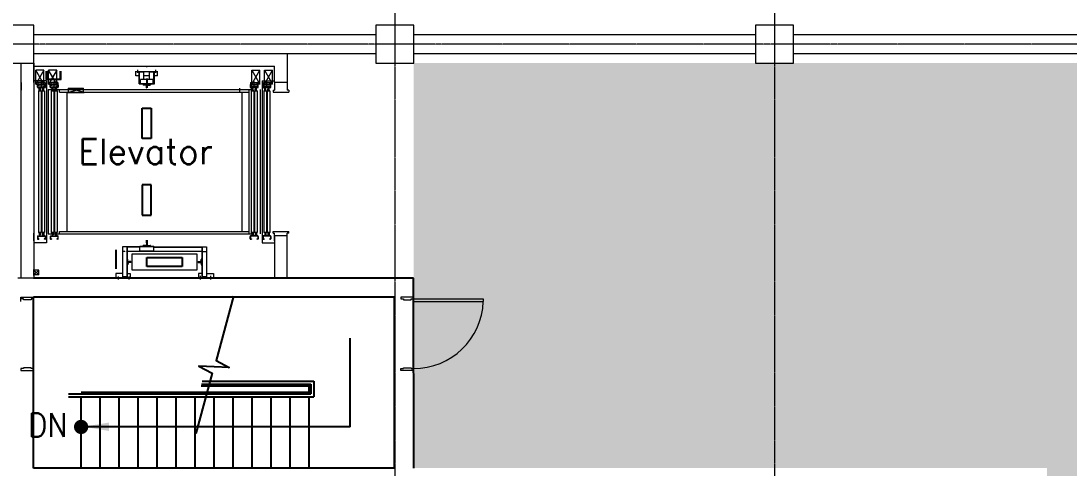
# Model space of a CAD drawing. Extents: x -59767 to 1106559, y -1290 to 1129522.
# Drawn here: x 92307 to 108857, y 610979 to 618044 of the extents above; entities that cross this region are included whole.
import ezdxf

# ---------------------------------------------------------------- set-up
doc = ezdxf.new("R2010")
doc.units = 0
doc.linetypes.add('CENTER', pattern=[2, 1.25, -0.25, 0.25, -0.25])
doc.linetypes.add('HIDDEN', pattern=[0.375, 0.25, -0.125])
doc.layers.get('0').update_dxf_attribs({"linetype": 'CONTINUOUS', "lineweight": 9})
for name, color, linetype, lineweight in [('COLUMN', 2, 'CONTINUOUS', 9), ('ELEV', 6, 'CONTINUOUS', 9), ('TEXT', 3, 'CONTINUOUS', 9), ('WALL', 7, 'CONTINUOUS', 9), ('WALL_200', 3, 'CONTINUOUS', 9), ('WALL_300', 7, 'CONTINUOUS', 9), ('중간선', 5, 'CONTINUOUS', 9), ('중심선', 1, 'CENTER', 9)]:
    doc.layers.add(name, color=color, linetype=linetype, lineweight=lineweight)
doc.layers.add('HATCH', color=6, linetype='CONTINUOUS')
doc.styles.add('ROMANS', font='romans.shx', dxfattribs={"bigfont": 'whgtxt.shx'})
doc.styles.get("Standard").update_dxf_attribs({"font": 'romans.shx', "bigfont": 'whtgtxt.shx'})

# ---------------------------------------------------------------- blocks, each defined once
blk = doc.blocks.new('column600')
at = {"layer": 'COLUMN', "linetype": 'Continuous'}
blk.add_lwpolyline([(-300, -300), (300, -300), (300, 300), (-300, 300)], close=True, dxfattribs=at)
blk = doc.blocks.new('ARR')
blk.add_solid([(3, -0.5), (3, 0.5), (0, 0)])

msp = doc.modelspace()

# ---------------------------------------------------------------- hatches: boundary and pattern name
at = {"layer": '중간선', "transparency": 33554585}
h = msp.add_hatch(dxfattribs=at)
h.set_pattern_fill('DOTS', color=6, scale=100)
h.set_pattern_definition([(0, (62009.63, 0), (79.375, 158.75), [0, -158.75])])
h.paths.add_polyline_path([(98508.2, 610979.1), (98508.2, 617379.1), (110308.2, 617379.1), (110308.2, 581979.1), (92508.2, 581979.1), (92508.2, 583577.7), (108508.2, 583577.7), (108508.2, 610979.1)])

# ---------------------------------------------------------------- linework, layer by layer
at = {"layer": 'ELEV', "color": 6}
for p, q in [((92670.1, 617265.9), (92540.1, 617045.9)), ((92670.1, 617045.9), (92540.1, 617265.9)), ((92540.1, 617045.9), (92540.1, 617265.9)), ((92670.1, 617265.9), (92540.1, 617265.9)), ((92670.1, 617045.9), (92670.1, 617265.9)), ((92698.7, 617250.8), (92698.7, 617117.3)), ((92713.7, 617250.8), (92713.7, 617132.1)), ((92871.1, 617265.9), (92741.1, 617265.9)), ((92871.1, 617265.9), (92741.1, 617045.9)), ((92871.1, 617045.9), (92741.1, 617265.9)), ((92741.1, 617045.9), (92741.1, 617265.9)), ((92871.1, 617045.9), (92871.1, 617265.9)), ((92927.8, 617132.1), (92927.8, 617250.8)), ((92942.8, 617117.3), (92942.8, 617250.8)), ((94123.2, 617175.8), (94123.2, 617250.8)), ((94463.2, 617241.8), (94123.2, 617241.8)), ((94173.2, 617175.8), (94123.2, 617175.8)), ((94150.9, 617225.1), (94150.9, 617273.9)), ((94248.2, 617233.4), (94173.2, 617233.4)), ((94173.2, 617052.8), (94173.2, 617233.4)), ((94179.2, 617052.8), (94179.2, 617233.4)), ((94248.2, 617117.8), (94248.2, 617233.4)), ((94338.2, 617175.8), (94248.2, 617175.8)), ((94286.2, 617319.7), (94285.2, 617320.7)), ((94300.2, 617319.7), (94286.2, 617319.7)), ((94300.2, 617319.7), (94301.2, 617320.7)), ((94413.2, 617233.4), (94338.2, 617233.4)), ((94338.2, 617117.8), (94338.2, 617233.4)), ((94407.2, 617052.8), (94407.2, 617233.4)), ((94413.2, 617052.8), (94413.2, 617233.4)), ((94463.2, 617175.8), (94413.2, 617175.8)), ((94435.4, 617225.1), (94435.4, 617273.9)), ((94463.2, 617175.8), (94463.2, 617250.8)), ((95950.3, 617265.9), (96080.3, 617265.9)), ((95950.3, 617265.9), (96080.3, 617045.9)), ((95950.3, 617045.9), (96080.3, 617265.9)), ((95950.3, 617045.9), (95950.3, 617265.9)), ((96080.3, 617045.9), (96080.3, 617265.9)), ((96151.3, 617045.9), (96151.3, 617265.9)), ((96151.3, 617265.9), (96281.3, 617045.9)), ((96151.3, 617045.9), (96281.3, 617265.9)), ((96151.3, 617265.9), (96281.3, 617265.9)), ((96281.3, 617045.9), (96281.3, 617265.9)), ((92308.2, 617069.7), (92308.2, 616949.7)), ((92508.2, 617069.7), (92508.2, 616949.7)), ((92708.2, 617100), (92513.2, 617100)), ((92540.1, 617045.9), (92567.1, 617045.9)), ((92670.1, 617045.9), (92567.1, 617045.9)), ((92568.6, 616997.1), (92568.6, 617034.7)), ((92571.8, 616997.1), (92571.8, 617034.7)), ((92572.1, 616999.1), (92577.1, 616994.1)), ((92574.8, 617040.9), (92588.6, 617040.9)), ((92574.8, 617037.7), (92588.6, 617037.7)), ((92574.8, 616994.1), (92687.4, 616994.1)), ((92686.6, 617069.8), (92575.6, 617069.8)), ((92575.6, 617069.8), (92575.6, 617042.8)), ((92575.6, 617042.8), (92593.6, 617042.8)), ((92575.6, 617035.8), (92593.6, 617035.8)), ((92575.6, 617035.8), (92575.6, 617015.8)), ((92686.6, 617015.8), (92575.6, 617015.8)), ((92682.6, 617039.3), (92581, 617039.3)), ((92588.6, 617037.7), (92588.6, 617040.9)), ((92593.6, 617035.8), (92593.6, 617042.8)), ((92606.1, 616952.5), (92606.1, 616997.9)), ((92631.1, 616993.3), (92631.1, 617088.4)), ((92656.1, 616952.5), (92656.1, 616997.9)), ((92668.6, 617035.8), (92668.6, 617042.8)), ((92686.6, 617042.8), (92668.6, 617042.8)), ((92686.6, 617035.8), (92668.6, 617035.8)), ((92687.4, 617040.9), (92673.6, 617040.9)), ((92673.6, 617037.7), (92673.6, 617040.9)), ((92687.4, 617037.7), (92673.6, 617037.7)), ((92685.1, 616994.1), (92690.1, 616999.1)), ((92686.6, 617069.8), (92686.6, 617042.8)), ((92686.6, 617035.8), (92686.6, 617015.8)), ((92690.4, 616997.1), (92690.4, 617034.7)), ((92693.6, 617034.7), (92693.6, 616997.1)), ((92698.7, 617117.3), (92942.8, 617117.3)), ((92708.2, 617100), (92708.2, 614539.4)), ((92713.7, 617132.1), (92927.8, 617132.1)), ((92741.1, 617045.9), (92768.1, 617045.9)), ((92871.1, 617045.9), (92768.1, 617045.9)), ((92769.6, 616997.1), (92769.6, 617034.7)), ((92772.8, 616997.1), (92772.8, 617034.7)), ((92773.1, 616999.1), (92778.1, 616994.1)), ((92775.8, 617040.9), (92789.6, 617040.9)), ((92775.8, 617037.7), (92789.6, 617037.7)), ((92775.8, 616994.1), (92888.4, 616994.1)), ((92776.6, 617069.8), (92776.6, 617042.8)), ((92887.6, 617069.8), (92776.6, 617069.8)), ((92776.6, 617042.8), (92794.6, 617042.8)), ((92776.6, 617035.8), (92776.6, 617015.8)), ((92776.6, 617035.8), (92794.6, 617035.8)), ((92887.6, 617015.8), (92776.6, 617015.8)), ((92883.6, 617039.3), (92782, 617039.3)), ((92789.6, 617037.7), (92789.6, 617040.9)), ((92794.6, 617035.8), (92794.6, 617042.8)), ((92807.1, 616952.5), (92807.1, 616997.9)), ((92832.1, 616993.3), (92832.1, 617088.4)), ((92857.1, 616952.5), (92857.1, 616997.9)), ((92887.6, 617042.8), (92869.6, 617042.8)), ((92869.6, 617035.8), (92869.6, 617042.8)), ((92887.6, 617035.8), (92869.6, 617035.8)), ((92874.6, 617037.7), (92874.6, 617040.9)), ((92888.4, 617040.9), (92874.6, 617040.9)), ((92888.4, 617037.7), (92874.6, 617037.7)), ((92886.1, 616994.1), (92891.1, 616999.1)), ((92887.6, 617069.8), (92887.6, 617042.8)), ((92887.6, 617035.8), (92887.6, 617015.8)), ((92891.4, 616997.1), (92891.4, 617034.7)), ((92894.6, 617034.7), (92894.6, 616997.1)), ((94173.2, 617052.8), (94193.2, 617052.8)), ((94393.2, 617117.8), (94193.2, 617117.8)), ((94193.2, 617042.8), (94193.2, 617117.8)), ((94393.2, 617048.8), (94193.2, 617048.8)), ((94393.2, 617042.8), (94193.2, 617042.8)), ((94350.2, 617039.8), (94236.2, 617039.8)), ((94236.2, 617039.8), (94236.2, 617036.5)), ((94283.7, 617029.1), (94240.9, 617031.5)), ((94288.4, 616991.3), (94288.4, 617024.1)), ((94297.9, 616991.3), (94297.9, 617024.1)), ((94302.7, 617029.1), (94345.5, 617031.5)), ((94350.2, 617039.8), (94350.2, 617036.5)), ((94393.2, 617042.8), (94393.2, 617117.8)), ((94393.2, 617052.8), (94413.2, 617052.8)), ((95926.8, 617034.7), (95926.8, 616997.1)), ((95930, 616997.1), (95930, 617034.7)), ((95935.3, 616994.1), (95930.3, 616999.1)), ((95933, 617040.9), (95946.8, 617040.9)), ((95933, 617037.7), (95946.8, 617037.7)), ((96045.6, 616994.1), (95933, 616994.1)), ((95933.8, 617069.8), (95933.8, 617042.8)), ((95933.8, 617069.8), (96044.8, 617069.8)), ((95933.8, 617042.8), (95951.8, 617042.8)), ((95933.8, 617035.8), (95933.8, 617015.8)), ((95933.8, 617035.8), (95951.8, 617035.8)), ((95933.8, 617015.8), (96044.8, 617015.8)), ((95937.8, 617039.3), (96039.4, 617039.3)), ((95946.8, 617037.7), (95946.8, 617040.9)), ((95950.3, 617045.9), (96053.3, 617045.9)), ((95951.8, 617035.8), (95951.8, 617042.8)), ((95964.3, 616952.5), (95964.3, 616997.9)), ((95989.3, 616993.3), (95989.3, 617088.4)), ((96014.3, 616952.5), (96014.3, 616997.9)), ((96044.8, 617042.8), (96026.8, 617042.8)), ((96026.8, 617035.8), (96026.8, 617042.8)), ((96044.8, 617035.8), (96026.8, 617035.8)), ((96031.8, 617037.7), (96031.8, 617040.9)), ((96045.6, 617040.9), (96031.8, 617040.9)), ((96045.6, 617037.7), (96031.8, 617037.7)), ((96048.3, 616999.1), (96043.3, 616994.1)), ((96044.8, 617069.8), (96044.8, 617042.8)), ((96044.8, 617035.8), (96044.8, 617015.8)), ((96048.6, 616997.1), (96048.6, 617034.7)), ((96051.8, 616997.1), (96051.8, 617034.7)), ((96080.3, 617045.9), (96053.3, 617045.9)), ((96113.2, 617100), (96113.2, 614539.4)), ((96113.2, 617100), (96308.2, 617100)), ((96127.8, 617034.7), (96127.8, 616997.1)), ((96131, 616997.1), (96131, 617034.7)), ((96136.3, 616994.1), (96131.3, 616999.1)), ((96134, 617040.9), (96147.8, 617040.9)), ((96134, 617037.7), (96147.8, 617037.7)), ((96246.6, 616994.1), (96134, 616994.1)), ((96134.8, 617069.8), (96245.8, 617069.8)), ((96134.8, 617069.8), (96134.8, 617042.8)), ((96134.8, 617042.8), (96152.8, 617042.8)), ((96134.8, 617035.8), (96152.8, 617035.8)), ((96134.8, 617035.8), (96134.8, 617015.8)), ((96134.8, 617015.8), (96245.8, 617015.8)), ((96138.8, 617039.3), (96240.4, 617039.3)), ((96147.8, 617037.7), (96147.8, 617040.9)), ((96151.3, 617045.9), (96254.3, 617045.9)), ((96152.8, 617035.8), (96152.8, 617042.8)), ((96165.3, 616952.5), (96165.3, 616997.9)), ((96190.3, 616993.3), (96190.3, 617088.4)), ((96215.3, 616952.5), (96215.3, 616997.9)), ((96245.8, 617042.8), (96227.8, 617042.8)), ((96227.8, 617035.8), (96227.8, 617042.8)), ((96245.8, 617035.8), (96227.8, 617035.8)), ((96246.6, 617040.9), (96232.8, 617040.9)), ((96232.8, 617037.7), (96232.8, 617040.9)), ((96246.6, 617037.7), (96232.8, 617037.7)), ((96249.3, 616999.1), (96244.3, 616994.1)), ((96245.8, 617069.8), (96245.8, 617042.8)), ((96245.8, 617035.8), (96245.8, 617015.8)), ((96249.6, 616997.1), (96249.6, 617034.7)), ((96252.8, 616997.1), (96252.8, 617034.7)), ((96281.3, 617045.9), (96254.3, 617045.9)), ((96308.2, 617069.7), (96308.2, 616949.7)), ((96508.2, 617069.7), (96508.2, 616949.7)), ((92574.8, 616990.9), (92687.4, 616990.9)), ((92577.6, 616990.9), (92607.6, 616990.9)), ((92577.6, 616990.9), (92577.6, 616989.9)), ((92579.6, 616987.9), (92600.6, 616987.9)), ((92585.1, 616939.9), (92585.1, 614699.6)), ((92585.1, 616939.6), (92627.1, 616939.6)), ((92592.1, 616939.9), (92592.1, 616943.1)), ((92592.1, 616943.1), (92620.1, 616943.1)), ((92620.1, 616939.9), (92592.1, 616939.9)), ((92596.1, 616943.1), (92596.1, 616976.9)), ((92596.1, 616976.9), (92599.3, 616976.9)), ((92599.3, 616943.1), (92599.3, 616976.9)), ((92599.3, 616974.9), (92604.3, 616974.9)), ((92604.3, 616958.9), (92604.3, 616974.9)), ((92607.8, 616958.9), (92604.3, 616958.9)), ((92604.6, 616983.9), (92604.6, 616962.9)), ((92606.6, 616960.9), (92607.6, 616960.9)), ((92607.6, 616990.9), (92607.6, 616960.9)), ((92607.8, 616958.9), (92607.8, 616974.9)), ((92612.9, 616974.9), (92607.8, 616974.9)), ((92612.9, 616943.1), (92612.9, 616976.9)), ((92616.1, 616976.9), (92612.9, 616976.9)), ((92616.1, 616943.1), (92616.1, 616976.9)), ((92620.1, 616943.1), (92620.1, 616939.9)), ((92627.1, 616939.9), (92627.1, 614699.6)), ((92635.1, 616939.9), (92635.1, 614699.6)), ((92635.1, 616939.6), (92677.1, 616939.6)), ((92642.1, 616939.9), (92642.1, 616943.1)), ((92642.1, 616943.1), (92670.1, 616943.1)), ((92670.1, 616939.9), (92642.1, 616939.9)), ((92646.1, 616943.1), (92646.1, 616976.9)), ((92646.1, 616976.9), (92649.3, 616976.9)), ((92649.3, 616943.1), (92649.3, 616976.9)), ((92649.3, 616974.9), (92654.3, 616974.9)), ((92654.3, 616958.9), (92654.3, 616974.9)), ((92657.8, 616958.9), (92654.3, 616958.9)), ((92654.6, 616990.9), (92654.6, 616960.9)), ((92684.6, 616990.9), (92654.6, 616990.9)), ((92655.6, 616960.9), (92654.6, 616960.9)), ((92657.6, 616983.9), (92657.6, 616962.9)), ((92657.8, 616958.9), (92657.8, 616974.9)), ((92662.9, 616974.9), (92657.8, 616974.9)), ((92682.6, 616987.9), (92661.6, 616987.9)), ((92662.9, 616943.1), (92662.9, 616976.9)), ((92666.1, 616976.9), (92662.9, 616976.9)), ((92666.1, 616943.1), (92666.1, 616976.9)), ((92670.1, 616943.1), (92670.1, 616939.9)), ((92677.1, 616939.9), (92677.1, 614699.6)), ((92684.6, 616990.9), (92684.6, 616989.9)), ((92738.2, 616959.7), (92738.2, 614679.7)), ((92738.2, 616959.7), (95948.2, 616959.7)), ((92775.8, 616990.9), (92888.4, 616990.9)), ((92778.6, 616990.9), (92778.6, 616989.9)), ((92778.6, 616990.9), (92808.6, 616990.9)), ((92780.6, 616987.9), (92801.6, 616987.9)), ((92786.1, 616939.9), (92786.1, 614699.6)), ((92786.1, 616939.6), (92828.1, 616939.6)), ((92793.1, 616943.1), (92821.1, 616943.1)), ((92793.1, 616939.9), (92793.1, 616943.1)), ((92821.1, 616939.9), (92793.1, 616939.9)), ((92797.1, 616943.1), (92797.1, 616976.9)), ((92797.1, 616976.9), (92800.3, 616976.9)), ((92800.3, 616943.1), (92800.3, 616976.9)), ((92800.3, 616974.9), (92805.3, 616974.9)), ((92805.3, 616958.9), (92805.3, 616974.9)), ((92808.8, 616958.9), (92805.3, 616958.9)), ((92805.6, 616983.9), (92805.6, 616962.9)), ((92807.6, 616960.9), (92808.6, 616960.9)), ((92808.6, 616990.9), (92808.6, 616960.9)), ((92808.8, 616958.9), (92808.8, 616974.9)), ((92813.9, 616974.9), (92808.8, 616974.9)), ((92813.9, 616943.1), (92813.9, 616976.9)), ((92817.1, 616976.9), (92813.9, 616976.9)), ((92817.1, 616943.1), (92817.1, 616976.9)), ((92821.1, 616943.1), (92821.1, 616939.9)), ((92824.9, 616959.7), (93164.9, 616959.7)), ((92828.1, 616939.9), (92828.1, 614699.6)), ((92836.1, 616939.9), (92836.1, 614699.6)), ((92836.1, 616939.6), (92878.1, 616939.6)), ((92843.1, 616943.1), (92871.1, 616943.1)), ((92843.1, 616939.9), (92843.1, 616943.1)), ((92871.1, 616939.9), (92843.1, 616939.9)), ((92847.1, 616943.1), (92847.1, 616976.9)), ((92847.1, 616976.9), (92850.3, 616976.9)), ((92850.3, 616943.1), (92850.3, 616976.9)), ((92850.3, 616974.9), (92855.3, 616974.9)), ((92855.3, 616958.9), (92855.3, 616974.9)), ((92858.8, 616958.9), (92855.3, 616958.9)), ((92855.6, 616990.9), (92855.6, 616960.9)), ((92885.6, 616990.9), (92855.6, 616990.9)), ((92856.6, 616960.9), (92855.6, 616960.9)), ((92858.6, 616983.9), (92858.6, 616962.9)), ((92858.8, 616958.9), (92858.8, 616974.9)), ((92863.9, 616974.9), (92858.8, 616974.9)), ((92883.6, 616987.9), (92862.6, 616987.9)), ((92863.9, 616943.1), (92863.9, 616976.9)), ((92867.1, 616976.9), (92863.9, 616976.9)), ((92867.1, 616943.1), (92867.1, 616976.9)), ((92871.1, 616943.1), (92871.1, 616939.9)), ((92878.1, 616939.9), (92878.1, 614699.6)), ((92885.6, 616990.9), (92885.6, 616989.9)), ((92913.2, 616919.7), (92913.2, 616959.7)), ((92913.2, 616919.7), (95908.2, 616919.7)), ((93029, 616919.7), (93029, 614719.7)), ((93045.4, 616913.7), (93045.4, 616919.7)), ((93045.4, 616919.7), (93304, 616919.7)), ((93045.4, 616913.7), (93304, 616913.7)), ((93057.4, 616984.3), (93292, 616984.3)), ((93292, 616919.7), (93057.4, 616984.3)), ((93057.4, 616919.7), (93292, 616984.3)), ((93057.4, 616919.7), (93057.4, 616984.3)), ((93292, 616919.7), (93292, 616984.3)), ((93304, 616913.7), (93304, 616919.7)), ((94285.9, 616988.8), (94285.2, 616988.8)), ((94301.2, 616988.8), (94300.4, 616988.8)), ((95764, 616919.7), (95764, 616984.3)), ((95776, 616913.7), (95776, 616919.7)), ((95792.3, 616919.7), (95792.3, 614719.7)), ((95908.2, 614679.7), (95908.2, 616959.7)), ((95908.2, 616919.7), (95908.2, 616959.7)), ((96045.6, 616990.9), (95933, 616990.9)), ((95935.8, 616990.9), (95965.8, 616990.9)), ((95935.8, 616990.9), (95935.8, 616989.9)), ((95937.8, 616987.9), (95958.8, 616987.9)), ((95943.3, 616939.9), (95943.3, 614699.6)), ((95985.3, 616939.6), (95943.3, 616939.6)), ((95948.2, 614679.7), (95948.2, 616959.7)), ((95978.3, 616943.1), (95950.3, 616943.1)), ((95950.3, 616943.1), (95950.3, 616939.9)), ((95950.3, 616939.9), (95978.3, 616939.9)), ((95954.3, 616943.1), (95954.3, 616976.9)), ((95954.3, 616976.9), (95957.5, 616976.9)), ((95957.5, 616943.1), (95957.5, 616976.9)), ((95957.5, 616974.9), (95962.6, 616974.9)), ((95962.6, 616958.9), (95962.6, 616974.9)), ((95962.6, 616958.9), (95966.1, 616958.9)), ((95962.8, 616983.9), (95962.8, 616962.9)), ((95964.8, 616960.9), (95965.8, 616960.9)), ((95965.8, 616990.9), (95965.8, 616960.9)), ((95966.1, 616958.9), (95966.1, 616974.9)), ((95971.1, 616974.9), (95966.1, 616974.9)), ((95971.1, 616943.1), (95971.1, 616976.9)), ((95974.3, 616976.9), (95971.1, 616976.9)), ((95974.3, 616943.1), (95974.3, 616976.9)), ((95978.3, 616939.9), (95978.3, 616943.1)), ((95985.3, 616939.9), (95985.3, 614699.6)), ((95993.3, 616939.9), (95993.3, 614699.6)), ((96035.3, 616939.6), (95993.3, 616939.6)), ((96028.3, 616943.1), (96000.3, 616943.1)), ((96000.3, 616943.1), (96000.3, 616939.9)), ((96000.3, 616939.9), (96028.3, 616939.9)), ((96004.3, 616943.1), (96004.3, 616976.9)), ((96004.3, 616976.9), (96007.5, 616976.9)), ((96007.5, 616943.1), (96007.5, 616976.9)), ((96007.5, 616974.9), (96012.6, 616974.9)), ((96012.6, 616958.9), (96012.6, 616974.9)), ((96012.6, 616958.9), (96016.1, 616958.9)), ((96012.8, 616990.9), (96012.8, 616960.9)), ((96042.8, 616990.9), (96012.8, 616990.9)), ((96013.8, 616960.9), (96012.8, 616960.9)), ((96015.8, 616983.9), (96015.8, 616962.9)), ((96016.1, 616958.9), (96016.1, 616974.9)), ((96021.1, 616974.9), (96016.1, 616974.9)), ((96040.8, 616987.9), (96019.8, 616987.9)), ((96021.1, 616943.1), (96021.1, 616976.9)), ((96024.3, 616976.9), (96021.1, 616976.9)), ((96024.3, 616943.1), (96024.3, 616976.9)), ((96028.3, 616939.9), (96028.3, 616943.1)), ((96035.3, 616939.9), (96035.3, 614699.6)), ((96042.8, 616990.9), (96042.8, 616989.9)), ((96083.2, 616959.7), (96083.2, 614679.7)), ((96246.6, 616990.9), (96134, 616990.9)), ((96136.8, 616990.9), (96136.8, 616989.9)), ((96136.8, 616990.9), (96166.8, 616990.9)), ((96138.8, 616987.9), (96159.8, 616987.9)), ((96144.3, 616939.9), (96144.3, 614699.6)), ((96186.3, 616939.6), (96144.3, 616939.6)), ((96151.3, 616943.1), (96151.3, 616939.9)), ((96179.3, 616943.1), (96151.3, 616943.1)), ((96151.3, 616939.9), (96179.3, 616939.9)), ((96155.3, 616943.1), (96155.3, 616976.9)), ((96155.3, 616976.9), (96158.5, 616976.9)), ((96158.5, 616943.1), (96158.5, 616976.9)), ((96158.5, 616974.9), (96163.5, 616974.9)), ((96163.5, 616958.9), (96163.5, 616974.9)), ((96163.5, 616958.9), (96167, 616958.9)), ((96163.8, 616983.9), (96163.8, 616962.9)), ((96165.8, 616960.9), (96166.8, 616960.9)), ((96166.8, 616990.9), (96166.8, 616960.9)), ((96167, 616958.9), (96167, 616974.9)), ((96172.1, 616974.9), (96167, 616974.9)), ((96172.1, 616943.1), (96172.1, 616976.9)), ((96175.3, 616976.9), (96172.1, 616976.9)), ((96175.3, 616943.1), (96175.3, 616976.9)), ((96179.3, 616939.9), (96179.3, 616943.1)), ((96186.3, 616939.9), (96186.3, 614699.6)), ((96194.3, 616939.9), (96194.3, 614699.6)), ((96236.3, 616939.6), (96194.3, 616939.6)), ((96201.3, 616943.1), (96201.3, 616939.9)), ((96229.3, 616943.1), (96201.3, 616943.1)), ((96201.3, 616939.9), (96229.3, 616939.9)), ((96205.3, 616943.1), (96205.3, 616976.9)), ((96205.3, 616976.9), (96208.5, 616976.9)), ((96208.5, 616943.1), (96208.5, 616976.9)), ((96208.5, 616974.9), (96213.5, 616974.9)), ((96213.5, 616958.9), (96213.5, 616974.9)), ((96213.5, 616958.9), (96217, 616958.9)), ((96213.8, 616990.9), (96213.8, 616960.9)), ((96243.8, 616990.9), (96213.8, 616990.9)), ((96214.8, 616960.9), (96213.8, 616960.9)), ((96216.8, 616983.9), (96216.8, 616962.9)), ((96217, 616958.9), (96217, 616974.9)), ((96222.1, 616974.9), (96217, 616974.9)), ((96241.8, 616987.9), (96220.8, 616987.9)), ((96222.1, 616943.1), (96222.1, 616976.9)), ((96225.3, 616976.9), (96222.1, 616976.9)), ((96225.3, 616943.1), (96225.3, 616976.9)), ((96229.3, 616939.9), (96229.3, 616943.1)), ((96236.3, 616939.9), (96236.3, 614699.6)), ((96243.8, 616990.9), (96243.8, 616989.9)), ((96289.2, 616949.7), (96289.2, 616919.7)), ((96289.2, 616949.7), (96308.2, 616949.7)), ((96289.2, 616919.7), (96536.6, 616919.7)), ((96536.6, 616949.7), (96508.2, 616949.7)), ((96536.6, 616949.7), (96536.6, 616919.7)), ((92308.2, 614569.7), (92308.2, 614689.7)), ((92508.2, 614569.7), (92508.2, 614689.7)), ((92585.1, 614699.6), (92627.1, 614699.6)), ((92620.1, 614699.6), (92592.1, 614699.6)), ((92592.1, 614699.6), (92592.1, 614696.4)), ((92592.1, 614696.4), (92620.1, 614696.4)), ((92596.1, 614696.4), (92596.1, 614662.6)), ((92599.3, 614696.4), (92599.3, 614662.6)), ((92607.8, 614680.6), (92604.3, 614680.6)), ((92604.3, 614680.6), (92604.3, 614664.6)), ((92606.1, 614711.5), (92606.1, 614659.6)), ((92606.6, 614676.6), (92607.6, 614676.6)), ((92607.6, 614646.6), (92607.6, 614676.6)), ((92607.8, 614680.6), (92607.8, 614664.6)), ((92612.9, 614696.4), (92612.9, 614662.6)), ((92616.1, 614696.4), (92616.1, 614662.6)), ((92620.1, 614696.4), (92620.1, 614699.6)), ((92635.1, 614699.6), (92677.1, 614699.6)), ((92670.1, 614699.6), (92642.1, 614699.6)), ((92642.1, 614699.6), (92642.1, 614696.4)), ((92642.1, 614696.4), (92670.1, 614696.4)), ((92646.1, 614696.4), (92646.1, 614662.6)), ((92649.3, 614696.4), (92649.3, 614662.6)), ((92657.8, 614680.6), (92654.3, 614680.6)), ((92654.3, 614680.6), (92654.3, 614664.6)), ((92654.6, 614646.6), (92654.6, 614676.6)), ((92655.6, 614676.6), (92654.6, 614676.6)), ((92656.1, 614711.5), (92656.1, 614659.6)), ((92657.8, 614680.6), (92657.8, 614664.6)), ((92662.9, 614696.4), (92662.9, 614662.6)), ((92666.1, 614696.4), (92666.1, 614662.6)), ((92670.1, 614696.4), (92670.1, 614699.6)), ((92738.2, 614679.7), (95948.2, 614679.7)), ((92786.1, 614699.6), (92828.1, 614699.6)), ((92793.1, 614699.6), (92793.1, 614696.4)), ((92821.1, 614699.6), (92793.1, 614699.6)), ((92793.1, 614696.4), (92821.1, 614696.4)), ((92797.1, 614696.4), (92797.1, 614662.6)), ((92800.3, 614696.4), (92800.3, 614662.6)), ((92805.3, 614680.6), (92805.3, 614664.6)), ((92808.8, 614680.6), (92805.3, 614680.6)), ((92807.1, 614711.5), (92807.1, 614659.6)), ((92807.6, 614676.6), (92808.6, 614676.6)), ((92808.6, 614646.6), (92808.6, 614676.6)), ((92808.8, 614680.6), (92808.8, 614664.6)), ((92813.9, 614696.4), (92813.9, 614662.6)), ((92817.1, 614696.4), (92817.1, 614662.6)), ((92821.1, 614696.4), (92821.1, 614699.6)), ((92836.1, 614699.6), (92878.1, 614699.6)), ((92843.1, 614699.6), (92843.1, 614696.4)), ((92871.1, 614699.6), (92843.1, 614699.6)), ((92843.1, 614696.4), (92871.1, 614696.4)), ((92847.1, 614696.4), (92847.1, 614662.6)), ((92850.3, 614696.4), (92850.3, 614662.6)), ((92855.3, 614680.6), (92855.3, 614664.6)), ((92858.8, 614680.6), (92855.3, 614680.6)), ((92855.6, 614646.6), (92855.6, 614676.6)), ((92856.6, 614676.6), (92855.6, 614676.6)), ((92857.1, 614711.5), (92857.1, 614659.6)), ((92858.8, 614680.6), (92858.8, 614664.6)), ((92863.9, 614696.4), (92863.9, 614662.6)), ((92867.1, 614696.4), (92867.1, 614662.6)), ((92871.1, 614696.4), (92871.1, 614699.6)), ((92913.2, 614719.7), (95908.2, 614719.7)), ((92913.2, 614679.7), (92913.2, 614719.7)), ((95908.2, 614679.7), (95908.2, 614719.7)), ((95985.3, 614699.6), (95943.3, 614699.6)), ((95950.3, 614696.4), (95950.3, 614699.6)), ((95950.3, 614699.6), (95978.3, 614699.6)), ((95978.3, 614696.4), (95950.3, 614696.4)), ((95954.3, 614696.4), (95954.3, 614662.6)), ((95957.5, 614696.4), (95957.5, 614662.6)), ((95962.6, 614680.6), (95962.6, 614664.6)), ((95962.6, 614680.6), (95966.1, 614680.6)), ((95964.3, 614711.5), (95964.3, 614659.6)), ((95964.8, 614676.6), (95965.8, 614676.6)), ((95965.8, 614646.6), (95965.8, 614676.6)), ((95966.1, 614680.6), (95966.1, 614664.6)), ((95971.1, 614696.4), (95971.1, 614662.6)), ((95974.3, 614696.4), (95974.3, 614662.6)), ((95978.3, 614699.6), (95978.3, 614696.4)), ((96035.3, 614699.6), (95993.3, 614699.6)), ((96000.3, 614696.4), (96000.3, 614699.6)), ((96000.3, 614699.6), (96028.3, 614699.6)), ((96028.3, 614696.4), (96000.3, 614696.4)), ((96004.3, 614696.4), (96004.3, 614662.6)), ((96007.5, 614696.4), (96007.5, 614662.6)), ((96012.6, 614680.6), (96012.6, 614664.6)), ((96012.6, 614680.6), (96016.1, 614680.6)), ((96012.8, 614646.6), (96012.8, 614676.6)), ((96013.8, 614676.6), (96012.8, 614676.6)), ((96014.3, 614711.5), (96014.3, 614659.6)), ((96016.1, 614680.6), (96016.1, 614664.6)), ((96021.1, 614696.4), (96021.1, 614662.6)), ((96024.3, 614696.4), (96024.3, 614662.6)), ((96028.3, 614699.6), (96028.3, 614696.4)), ((96186.3, 614699.6), (96144.3, 614699.6)), ((96151.3, 614696.4), (96151.3, 614699.6)), ((96151.3, 614699.6), (96179.3, 614699.6)), ((96179.3, 614696.4), (96151.3, 614696.4)), ((96155.3, 614696.4), (96155.3, 614662.6)), ((96158.5, 614696.4), (96158.5, 614662.6)), ((96163.5, 614680.6), (96167, 614680.6)), ((96163.5, 614680.6), (96163.5, 614664.6)), ((96165.3, 614711.5), (96165.3, 614659.6)), ((96165.8, 614676.6), (96166.8, 614676.6)), ((96166.8, 614646.6), (96166.8, 614676.6)), ((96167, 614680.6), (96167, 614664.6)), ((96172.1, 614696.4), (96172.1, 614662.6)), ((96175.3, 614696.4), (96175.3, 614662.6)), ((96179.3, 614699.6), (96179.3, 614696.4)), ((96236.3, 614699.6), (96194.3, 614699.6)), ((96201.3, 614699.6), (96229.3, 614699.6)), ((96201.3, 614696.4), (96201.3, 614699.6)), ((96229.3, 614696.4), (96201.3, 614696.4)), ((96205.3, 614696.4), (96205.3, 614662.6)), ((96208.5, 614696.4), (96208.5, 614662.6)), ((96213.5, 614680.6), (96217, 614680.6)), ((96213.5, 614680.6), (96213.5, 614664.6)), ((96213.8, 614646.6), (96213.8, 614676.6)), ((96214.8, 614676.6), (96213.8, 614676.6)), ((96215.3, 614711.5), (96215.3, 614659.6)), ((96217, 614680.6), (96217, 614664.6)), ((96222.1, 614696.4), (96222.1, 614662.6)), ((96225.3, 614696.4), (96225.3, 614662.6)), ((96229.3, 614699.6), (96229.3, 614696.4)), ((96289.2, 614719.7), (96536.6, 614719.7)), ((96289.2, 614689.7), (96289.2, 614719.7)), ((96289.2, 614689.7), (96308.2, 614689.7)), ((96308.2, 614569.7), (96308.2, 614689.7)), ((96536.6, 614689.7), (96508.2, 614689.7)), ((96508.2, 614569.7), (96508.2, 614689.7)), ((96536.6, 614689.7), (96536.6, 614719.7)), ((92708.2, 614539.4), (92513.2, 614539.4)), ((92568.6, 614640.4), (92568.6, 614602.8)), ((92571.8, 614640.4), (92571.8, 614602.8)), ((92574.8, 614646.6), (92687.4, 614646.6)), ((92574.8, 614643.4), (92687.4, 614643.4)), ((92588.6, 614599.8), (92574.8, 614599.8)), ((92574.8, 614596.6), (92588.6, 614596.6)), ((92577.6, 614646.6), (92577.6, 614647.6)), ((92577.6, 614646.6), (92607.6, 614646.6)), ((92579.6, 614649.6), (92600.6, 614649.6)), ((92588.6, 614599.8), (92588.6, 614596.6)), ((92596.1, 614662.6), (92599.3, 614662.6)), ((92599.3, 614664.6), (92604.3, 614664.6)), ((92604.6, 614653.6), (92604.6, 614674.6)), ((92612.9, 614664.6), (92607.8, 614664.6)), ((92616.1, 614662.6), (92612.9, 614662.6)), ((92646.1, 614662.6), (92649.3, 614662.6)), ((92649.3, 614664.6), (92654.3, 614664.6)), ((92684.6, 614646.6), (92654.6, 614646.6)), ((92657.6, 614653.6), (92657.6, 614674.6)), ((92662.9, 614664.6), (92657.8, 614664.6)), ((92682.6, 614649.6), (92661.6, 614649.6)), ((92666.1, 614662.6), (92662.9, 614662.6)), ((92687.4, 614599.8), (92673.6, 614599.8)), ((92673.6, 614599.8), (92673.6, 614596.6)), ((92687.4, 614596.6), (92673.6, 614596.6)), ((92684.6, 614646.6), (92684.6, 614647.6)), ((92690.4, 614640.4), (92690.4, 614602.8)), ((92693.6, 614602.8), (92693.6, 614640.4)), ((92769.6, 614640.4), (92769.6, 614602.8)), ((92772.8, 614640.4), (92772.8, 614602.8)), ((92775.8, 614646.6), (92888.4, 614646.6)), ((92775.8, 614643.4), (92888.4, 614643.4)), ((92789.6, 614599.8), (92775.8, 614599.8)), ((92775.8, 614596.6), (92789.6, 614596.6)), ((92778.6, 614646.6), (92778.6, 614647.6)), ((92778.6, 614646.6), (92808.6, 614646.6)), ((92780.6, 614649.6), (92801.6, 614649.6)), ((92789.6, 614599.8), (92789.6, 614596.6)), ((92797.1, 614662.6), (92800.3, 614662.6)), ((92800.3, 614664.6), (92805.3, 614664.6)), ((92805.6, 614653.6), (92805.6, 614674.6)), ((92813.9, 614664.6), (92808.8, 614664.6)), ((92817.1, 614662.6), (92813.9, 614662.6)), ((92847.1, 614662.6), (92850.3, 614662.6)), ((92850.3, 614664.6), (92855.3, 614664.6)), ((92885.6, 614646.6), (92855.6, 614646.6)), ((92858.6, 614653.6), (92858.6, 614674.6)), ((92863.9, 614664.6), (92858.8, 614664.6)), ((92883.6, 614649.6), (92862.6, 614649.6)), ((92867.1, 614662.6), (92863.9, 614662.6)), ((92888.4, 614599.8), (92874.6, 614599.8)), ((92874.6, 614599.8), (92874.6, 614596.6)), ((92888.4, 614596.6), (92874.6, 614596.6)), ((92885.6, 614646.6), (92885.6, 614647.6)), ((92891.4, 614640.4), (92891.4, 614602.8)), ((92894.6, 614602.8), (92894.6, 614640.4)), ((94285.2, 614578.1), (94285.2, 614541.1)), ((94285.9, 614541.1), (94285.2, 614541.1)), ((94288.4, 614538.6), (94288.4, 614505.8)), ((94297.9, 614538.6), (94297.9, 614505.8)), ((94301.2, 614541.1), (94300.4, 614541.1)), ((94301.2, 614578.1), (94301.2, 614541.1)), ((95926.8, 614602.8), (95926.8, 614640.4)), ((95930, 614640.4), (95930, 614602.8)), ((96045.6, 614646.6), (95933, 614646.6)), ((96045.6, 614643.4), (95933, 614643.4)), ((95933, 614599.8), (95946.8, 614599.8)), ((95933, 614596.6), (95946.8, 614596.6)), ((95935.8, 614646.6), (95935.8, 614647.6)), ((95935.8, 614646.6), (95965.8, 614646.6)), ((95937.8, 614649.6), (95958.8, 614649.6)), ((95946.8, 614599.8), (95946.8, 614596.6)), ((95954.3, 614662.6), (95957.5, 614662.6)), ((95957.5, 614664.6), (95962.6, 614664.6)), ((95962.8, 614653.6), (95962.8, 614674.6)), ((95971.1, 614664.6), (95966.1, 614664.6)), ((95974.3, 614662.6), (95971.1, 614662.6)), ((96004.3, 614662.6), (96007.5, 614662.6)), ((96007.5, 614664.6), (96012.6, 614664.6)), ((96042.8, 614646.6), (96012.8, 614646.6)), ((96015.8, 614653.6), (96015.8, 614674.6)), ((96021.1, 614664.6), (96016.1, 614664.6)), ((96040.8, 614649.6), (96019.8, 614649.6)), ((96024.3, 614662.6), (96021.1, 614662.6)), ((96031.8, 614599.8), (96045.6, 614599.8)), ((96031.8, 614599.8), (96031.8, 614596.6)), ((96045.6, 614596.6), (96031.8, 614596.6)), ((96042.8, 614646.6), (96042.8, 614647.6)), ((96048.6, 614640.4), (96048.6, 614602.8)), ((96051.8, 614640.4), (96051.8, 614602.8)), ((96113.2, 614539.4), (96308.2, 614539.4)), ((96127.8, 614602.8), (96127.8, 614640.4)), ((96131, 614640.4), (96131, 614602.8)), ((96246.6, 614646.6), (96134, 614646.6)), ((96246.6, 614643.4), (96134, 614643.4)), ((96134, 614599.8), (96147.8, 614599.8)), ((96134, 614596.6), (96147.8, 614596.6)), ((96136.8, 614646.6), (96136.8, 614647.6)), ((96136.8, 614646.6), (96166.8, 614646.6)), ((96138.8, 614649.6), (96159.8, 614649.6)), ((96147.8, 614599.8), (96147.8, 614596.6)), ((96155.3, 614662.6), (96158.5, 614662.6)), ((96158.5, 614664.6), (96163.5, 614664.6)), ((96163.8, 614653.6), (96163.8, 614674.6)), ((96172.1, 614664.6), (96167, 614664.6)), ((96175.3, 614662.6), (96172.1, 614662.6)), ((96205.3, 614662.6), (96208.5, 614662.6)), ((96208.5, 614664.6), (96213.5, 614664.6)), ((96243.8, 614646.6), (96213.8, 614646.6)), ((96216.8, 614653.6), (96216.8, 614674.6)), ((96222.1, 614664.6), (96217, 614664.6)), ((96241.8, 614649.6), (96220.8, 614649.6)), ((96225.3, 614662.6), (96222.1, 614662.6)), ((96232.8, 614599.8), (96246.6, 614599.8)), ((96232.8, 614599.8), (96232.8, 614596.6)), ((96246.6, 614596.6), (96232.8, 614596.6)), ((96243.8, 614646.6), (96243.8, 614647.6)), ((96249.6, 614640.4), (96249.6, 614602.8)), ((96252.8, 614640.4), (96252.8, 614602.8)), ((94183.2, 614412.1), (94183.2, 614487.1)), ((94236.2, 614490.1), (94236.2, 614493.4)), ((94350.2, 614490.1), (94236.2, 614490.1)), ((94283.7, 614500.9), (94240.9, 614498.4)), ((94286.2, 614500.8), (94285.2, 614499.8)), ((94300.2, 614500.8), (94286.2, 614500.8)), ((94300.2, 614500.8), (94301.2, 614499.8)), ((94302.7, 614500.9), (94345.5, 614498.4)), ((94350.2, 614490.1), (94350.2, 614493.4)), ((94403.2, 614412.1), (94403.2, 614487.1)), ((95162.2, 614402.1), (95237.2, 614402.1)), ((93987.2, 614189.6), (93987.2, 614278.6)), ((93991.2, 614278.6), (93987.2, 614278.6)), ((93991.2, 614189.6), (93987.2, 614189.6)), ((93998.7, 614243.9), (93994.7, 614275.1)), ((93998.7, 614224.4), (93994.7, 614193.1)), ((94012.5, 614238.9), (94003.7, 614238.9)), ((94012.5, 614229.4), (94003.7, 614229.4)), ((94042.2, 614242.1), (94017.2, 614242.1)), ((94042.2, 614226.1), (94017.2, 614226.1)), ((94042.2, 614242.1), (94043.2, 614241.1)), ((94043.2, 614227.1), (94042.2, 614226.1)), ((94043.2, 614227.1), (94043.2, 614241.1)), ((95104.2, 614242.1), (95103.2, 614241.1)), ((95103.2, 614227.1), (95103.2, 614241.1)), ((95103.2, 614227.1), (95104.2, 614226.1)), ((95104.2, 614242.1), (95129.2, 614242.1)), ((95104.2, 614226.1), (95129.2, 614226.1)), ((95133.9, 614238.9), (95142.7, 614238.9)), ((95133.9, 614229.4), (95142.7, 614229.4)), ((95147.7, 614243.9), (95151.7, 614275.1)), ((95147.7, 614224.4), (95151.7, 614193.1)), ((95155.2, 614278.6), (95159.2, 614278.6)), ((95155.2, 614189.6), (95159.2, 614189.6)), ((95159.2, 614189.6), (95159.2, 614278.6)), ((92508.2, 614022.7), (92508.2, 614114.6)), ((92511.2, 614114.6), (92508.2, 614114.6)), ((92511.2, 614022.7), (92508.2, 614022.7)), ((92511.2, 614114.6), (92511.2, 614022.7)), ((92511.2, 614104.6), (92591.2, 614032.7)), ((92511.2, 614032.7), (92591.2, 614104.6)), ((92591.2, 614104.6), (92511.2, 614104.6)), ((92591.2, 614032.7), (92511.2, 614032.7)), ((92591.2, 614032.7), (92591.2, 614104.6)), ((93805.7, 614054.1), (93805.7, 613979.1)), ((95135.2, 614016.2), (95135.2, 613957.4)), ((95302.1, 614016.2), (95302.1, 613957.4)), ((95344.7, 614054.1), (95344.7, 613979.1)), ((93844.3, 614006.2), (93844.3, 613957.4)), ((93984.2, 613998.2), (93909.2, 613998.2)), ((94011.2, 614006.2), (94011.2, 613957.4)), ((95278, 613979.1), (95285.7, 613979.1))]:
    msp.add_line(p, q, dxfattribs=at)
at = {"layer": 'ELEV', "color": 6, "lineweight": -2}
for p, q in [((94293.2, 617134.8), (94293.2, 616994.8)), ((94223.2, 616664.7), (94363.2, 616664.7)), ((94223.2, 616184.7), (94223.2, 616664.7)), ((94363.2, 616664.7), (94363.2, 616184.7)), ((94363.2, 616184.7), (94223.2, 616184.7)), ((94223.2, 615454.7), (94223.2, 614974.7)), ((94363.2, 615454.7), (94223.2, 615454.7)), ((94363.2, 614974.7), (94363.2, 615454.7)), ((94223.2, 614974.7), (94363.2, 614974.7)), ((94293.2, 614304.1), (94853.2, 614304.1)), ((94293.2, 614164.1), (94293.2, 614304.1)), ((94853.2, 614304.1), (94853.2, 614164.1)), ((94853.2, 614164.1), (94293.2, 614164.1))]:
    msp.add_line(p, q, dxfattribs=at)
at = {"layer": 'ELEV', "color": 6, "linetype": 'HIDDEN'}
msp.add_line((93984.2, 614402.1), (93909.2, 614402.1), dxfattribs=at)
at = {"layer": 'ELEV', "color": 6, "linetype": 'Continuous'}
msp.add_line((95237.2, 613998.2), (95162.2, 613998.2), dxfattribs=at)
at = {"layer": 'ELEV', "color": 6}
for points in [[(93909.2, 614477.1), (93909.2, 613998.2)], [(94183.2, 614477.1), (93909.2, 614477.1)], [(93978.2, 614477.1), (93978.2, 613998.2)], [(93984.2, 614477.1), (93984.2, 613998.2)], [(94183.2, 614471.1), (93984.2, 614471.1)], [(95162.2, 614402.1), (93984.2, 614402.1)], [(94183.2, 614487.1), (94403.2, 614487.1)], [(94183.2, 614481.1), (94403.2, 614481.1)], [(94183.2, 614412.1), (94403.2, 614412.1)], [(94403.2, 614477.1), (95237.2, 614477.1)], [(94403.2, 614471.1), (95162.2, 614471.1)], [(95162.2, 614477.1), (95162.2, 613998.2)], [(95168.2, 614477.1), (95168.2, 613998.2)], [(95237.2, 614477.1), (95237.2, 613998.2)], [(93909.2, 614054.1), (93805.7, 614054.1)], [(93984.2, 614054.1), (94030.7, 614054.1), (94030.7, 613979.1)], [(95162.2, 614054.1), (95109.7, 614054.1), (95109.7, 613979.1)], [(95237.2, 614054.1), (95344.7, 614054.1)], [(94030.7, 613985.1), (93805.7, 613985.1)], [(95109.7, 613985.1), (95344.7, 613985.1)]]:
    msp.add_lwpolyline(points, dxfattribs=at)
msp.add_lwpolyline([(94058.2, 614359.1), (94058.2, 614109.1), (95088.2, 614109.1), (95088.2, 614359.1)], close=True, dxfattribs=at)
for centre, radius, start, end in [((92574.8, 617034.7), 6.2, 90, 180), ((92574.8, 616997.1), 6.2, 180, 270), ((92574.8, 617034.7), 3, 90, 180), ((92574.8, 616997.1), 3, 180, 270), ((92687.4, 617034.7), 6.2, 0, 90), ((92687.4, 617034.7), 3, 0, 90), ((92687.4, 616997.1), 3, 270, 0), ((92687.4, 616997.1), 6.2, 270, 0), ((92775.8, 617034.7), 6.2, 90, 180), ((92775.8, 616997.1), 6.2, 180, 270), ((92775.8, 617034.7), 3, 90, 180), ((92775.8, 616997.1), 3, 180, 270), ((92888.4, 617034.7), 6.2, 0, 90), ((92888.4, 617034.7), 3, 0, 90), ((92888.4, 616997.1), 6.2, 270, 0), ((92888.4, 616997.1), 3, 270, 0), ((94241.2, 617036.5), 5, 180, 266.7139), ((94283.4, 617024.1), 5, 0, 86.7139), ((94302.9, 617024.1), 5, 93.2861, 180), ((94345.2, 617036.5), 5, 273.2861, 0), ((95933, 617034.7), 6.2, 90, 180), ((95933, 616997.1), 6.2, 180, 270), ((95933, 617034.7), 3, 90, 180), ((95933, 616997.1), 3, 180, 270), ((96045.6, 617034.7), 6.2, 0, 90), ((96045.6, 617034.7), 3, 0, 90), ((96045.6, 616997.1), 6.2, 270, 0), ((96045.6, 616997.1), 3, 270, 0), ((96134, 617034.7), 6.2, 90, 180), ((96134, 616997.1), 6.2, 180, 270), ((96134, 617034.7), 3, 90, 180), ((96134, 616997.1), 3, 180, 270), ((96246.6, 617034.7), 6.2, 0, 90), ((96246.6, 617034.7), 3, 0, 90), ((96246.6, 616997.1), 3, 270, 0), ((96246.6, 616997.1), 6.2, 270, 0), ((92579.6, 616989.9), 2, 180, 270), ((92600.6, 616983.9), 4, 0, 90), ((92606.6, 616962.9), 2, 180, 270), ((92655.6, 616962.9), 2, 270, 0), ((92661.6, 616983.9), 4, 90, 180), ((92682.6, 616989.9), 2, 270, 0), ((92780.6, 616989.9), 2, 180, 270), ((92801.6, 616983.9), 4, 0, 90), ((92807.6, 616962.9), 2, 180, 270), ((92856.6, 616962.9), 2, 270, 0), ((92862.6, 616983.9), 4, 90, 180), ((92883.6, 616989.9), 2, 270, 0), ((94285.9, 616991.3), 2.5, 270, 0), ((94300.4, 616991.3), 2.5, 180, 270), ((95937.8, 616989.9), 2, 180, 270), ((95958.8, 616983.9), 4, 0, 90), ((95964.8, 616962.9), 2, 180, 270), ((96013.8, 616962.9), 2, 270, 0), ((96019.8, 616983.9), 4, 90, 180), ((96040.8, 616989.9), 2, 270, 0), ((96138.8, 616989.9), 2, 180, 270), ((96159.8, 616983.9), 4, 0, 90), ((96165.8, 616962.9), 2, 180, 270), ((96214.8, 616962.9), 2, 270, 0), ((96220.8, 616983.9), 4, 90, 180), ((96241.8, 616989.9), 2, 270, 0), ((92606.6, 614674.6), 2, 90, 180), ((92655.6, 614674.6), 2, 0, 90), ((92807.6, 614674.6), 2, 90, 180), ((92856.6, 614674.6), 2, 0, 90), ((95964.8, 614674.6), 2, 90, 180), ((96013.8, 614674.6), 2, 0, 90), ((96165.8, 614674.6), 2, 90, 180), ((96214.8, 614674.6), 2, 0, 90), ((92574.8, 614640.4), 6.2, 90, 180), ((92574.8, 614602.8), 6.2, 180, 270), ((92574.8, 614640.4), 3, 90, 180), ((92574.8, 614602.8), 3, 180, 270), ((92579.6, 614647.6), 2, 90, 180), ((92600.6, 614653.6), 4, 270, 0), ((92661.6, 614653.6), 4, 180, 270), ((92682.6, 614647.6), 2, 0, 90), ((92687.4, 614640.4), 6.2, 0, 90), ((92687.4, 614640.4), 3, 0, 90), ((92687.4, 614602.8), 6.2, 270, 0), ((92687.4, 614602.8), 3, 270, 0), ((92775.8, 614640.4), 6.2, 90, 180), ((92775.8, 614602.8), 6.2, 180, 270), ((92775.8, 614640.4), 3, 90, 180), ((92775.8, 614602.8), 3, 180, 270), ((92780.6, 614647.6), 2, 90, 180), ((92801.6, 614653.6), 4, 270, 0), ((92862.6, 614653.6), 4, 180, 270), ((92883.6, 614647.6), 2, 0, 90), ((92888.4, 614640.4), 6.2, 0, 90), ((92888.4, 614640.4), 3, 0, 90), ((92888.4, 614602.8), 3, 270, 0), ((92888.4, 614602.8), 6.2, 270, 0), ((94285.9, 614538.6), 2.5, 0, 90), ((94300.4, 614538.6), 2.5, 90, 180), ((95933, 614640.4), 6.2, 90, 180), ((95933, 614602.8), 6.2, 180, 270), ((95933, 614640.4), 3, 90, 180), ((95933, 614602.8), 3, 180, 270), ((95937.8, 614647.6), 2, 90, 180), ((95958.8, 614653.6), 4, 270, 0), ((96019.8, 614653.6), 4, 180, 270), ((96040.8, 614647.6), 2, 0, 90), ((96045.6, 614640.4), 6.2, 0, 90), ((96045.6, 614640.4), 3, 0, 90), ((96045.6, 614602.8), 3, 270, 0), ((96045.6, 614602.8), 6.2, 270, 0), ((96134, 614640.4), 6.2, 90, 180), ((96134, 614602.8), 6.2, 180, 270), ((96134, 614640.4), 3, 90, 180), ((96134, 614602.8), 3, 180, 270), ((96138.8, 614647.6), 2, 90, 180), ((96159.8, 614653.6), 4, 270, 0), ((96220.8, 614653.6), 4, 180, 270), ((96241.8, 614647.6), 2, 0, 90), ((96246.6, 614640.4), 6.2, 0, 90), ((96246.6, 614640.4), 3, 0, 90), ((96246.6, 614602.8), 6.2, 270, 0), ((96246.6, 614602.8), 3, 270, 0), ((94241.2, 614493.4), 5, 93.2861, 180), ((94283.4, 614505.8), 5, 273.2861, 0), ((94302.9, 614505.8), 5, 180, 266.7139), ((94345.2, 614493.4), 5, 0, 86.7139), ((93991.2, 614275.1), 3.5, 0, 90), ((93991.2, 614193.1), 3.5, 270, 0), ((94003.7, 614243.9), 5, 180, 270), ((94003.7, 614224.4), 5, 90, 180), ((94012.5, 614243.9), 5, 270, 339.51268), ((94012.5, 614224.4), 5, 20.48732, 90), ((95133.9, 614243.9), 5, 200.48732, 270), ((95133.9, 614224.4), 5, 90, 159.51268), ((95142.7, 614243.9), 5, 270, 0), ((95142.7, 614224.4), 5, 0, 90), ((95155.2, 614275.1), 3.5, 90, 180), ((95155.2, 614193.1), 3.5, 180, 270)]:
    msp.add_arc(centre, radius, start, end, dxfattribs=at)
at = {"layer": 'HATCH', "color": 7}
for p, q in [((93806.8, 614429.2), (93806.8, 614129.2)), ((92806.8, 613979.1), (92506.8, 613979.1)), ((98506.8, 613979.1), (92806.8, 613979.1)), ((98508.2, 610979.1), (98506.8, 613979.1)), ((93806.8, 613679.1), (92506.8, 613679.1)), ((92506.8, 610979.1), (92506.8, 613679.1)), ((98206.8, 613679.1), (93806.8, 613679.1)), ((98206.8, 610979.1), (98206.8, 613679.1)), ((97506.8, 611629.1), (97506.8, 613029.1)), ((95150.3, 612279.1), (96856.8, 612279.1)), ((95157, 612304.1), (96881.8, 612304.1)), ((95170.4, 612354.1), (96931.8, 612354.1)), ((96556.8, 612279.1), (96556.8, 612304.1)), ((96856.8, 612304.1), (96856.8, 612279.1)), ((96856.8, 612154.1), (96856.8, 612279.1)), ((96881.8, 612304.1), (96881.8, 612154.1)), ((96931.8, 612354.1), (96931.8, 612104.1)), ((93056.8, 612154.1), (96881.8, 612154.1)), ((93056.8, 612104.1), (96931.8, 612104.1)), ((93256.8, 612179.1), (96856.8, 612179.1)), ((93256.8, 610979.1), (93256.8, 612104.1)), ((93556.8, 610979.1), (93556.8, 612104.1)), ((93856.8, 610979.1), (93856.8, 612104.1)), ((94156.8, 610979.1), (94156.8, 612104.1)), ((94456.8, 610979.1), (94456.8, 612104.1)), ((94756.8, 610979.1), (94756.8, 612104.1)), ((95056.8, 610979.1), (95056.8, 612104.1)), ((95356.8, 610979.1), (95356.8, 612104.1)), ((95656.8, 610979.1), (95656.8, 612104.1)), ((95956.8, 610979.1), (95956.8, 612104.1)), ((96256.8, 610979.1), (96256.8, 612104.1)), ((96556.8, 612154.1), (96556.8, 612179.1)), ((96556.8, 610979.1), (96556.8, 612104.1)), ((96856.8, 610979.1), (96856.8, 612104.1)), ((97506.8, 611629.1), (93256.8, 611629.1)), ((98206.8, 610979.1), (92506.8, 610979.1))]:
    msp.add_line(p, q, dxfattribs=at)
msp.add_lwpolyline([(95661.6, 613695.6), (95389.2, 612679.3), (95597.1, 612568.9), (95356.8, 612579), (95116.6, 612589.1), (95324.4, 612478.8), (95068.3, 611522.9)], dxfattribs=at)
at = {"layer": 'HATCH', "color": 7, "const_width": 112.5}
msp.add_lwpolyline([(93313.1, 611629.1, -1), (93200.6, 611629.1, -1)], format="xyb", close=True, dxfattribs=at)
at = {"layer": 'WALL', "color": 0}
for p, q in [((92306.8, 613611.1), (92306.8, 613651.1)), ((92325.9, 613679.1), (92485.9, 613679.1)), ((98487.8, 613679.1), (98327.8, 613679.1)), ((98506.8, 613611.1), (98506.8, 613651.1)), ((98507.8, 613651.1), (99607.8, 613651.1)), ((98507.8, 613611.1), (99607.8, 613611.1)), ((99607.8, 613651.1), (99607.8, 613611.1)), ((92325.9, 612523.1), (92485.9, 612523.1)), ((98487.8, 612523.1), (98327.8, 612523.1))]:
    msp.add_line(p, q, dxfattribs=at)
for points in [[(92306.8, 613679.1), (92506.8, 613679.1), (92506.8, 613651.1), (92465.9, 613651.1), (92465.9, 613639.1), (92345.9, 613639.1), (92345.9, 613651.1), (92306.8, 613651.1)], [(98506.8, 613679.1), (98306.8, 613679.1), (98306.8, 613651.1), (98347.8, 613651.1), (98347.8, 613639.1), (98467.8, 613639.1), (98467.8, 613651.1), (98506.8, 613651.1)], [(92306.8, 612523.1), (92506.8, 612523.1), (92506.8, 612551.1), (92465.9, 612551.1), (92465.9, 612563.1), (92345.9, 612563.1), (92345.9, 612551.1), (92306.8, 612551.1)], [(98506.8, 612523.1), (98306.8, 612523.1), (98306.8, 612551.1), (98347.8, 612551.1), (98347.8, 612563.1), (98467.8, 612563.1), (98467.8, 612551.1), (98506.8, 612551.1)]]:
    msp.add_lwpolyline(points, close=True, dxfattribs=at)
msp.add_arc((98507.8, 613651.1), 1100, 269.95054, 357.91604, dxfattribs=at)
at = {"layer": 'WALL_200', "color": 2, "ltscale": 0.5}
for p, q in [((92508.2, 617829.1), (97908.2, 617829.1)), ((98508.2, 617829.1), (103908.7, 617829.1)), ((104508.2, 617829.1), (109908.7, 617829.1)), ((92508.2, 617529.1), (97908.2, 617529.1)), ((98508.2, 617529.1), (103908.7, 617529.1)), ((104508.2, 617529.1), (109908.7, 617529.1))]:
    msp.add_line(p, q, dxfattribs=at)
at = {"layer": 'WALL_200', "ltscale": 0.5}
for p, q in [((92513.2, 617529.1), (96508.2, 617529.1)), ((92308.2, 617069.7), (92308.2, 617379.1)), ((92508.2, 617069.7), (92508.2, 617379.1)), ((92508.2, 617329.1), (96308.2, 617329.1)), ((96308.2, 613979.1), (93208.2, 613979.1)), ((96308.2, 613979.1), (93805.7, 613979.1, -1))]:
    msp.add_line(p, q, dxfattribs=at)
for points in [[(96508.2, 617529.1), (96508.2, 617069.7), (96308.2, 617069.7), (96308.2, 617329.1)], [(96508.2, 613979.1), (96508.2, 614648), (96308.2, 614648), (96308.2, 613977.8)]]:
    msp.add_lwpolyline(points, dxfattribs=at)
at = {"layer": 'WALL_200', "color": 2, "ltscale": 0.5}
msp.add_lwpolyline([(92508.2, 617379.1), (92509.6, 613979.1), (92308.2, 613979.1), (92308.2, 617379.1)], close=True, dxfattribs=at)
at = {"layer": 'WALL_300', "linetype": 'Continuous', "lineweight": 9}
msp.add_line((92508.2, 617529.1), (97908.2, 617529.1), dxfattribs=at)
at = {"layer": '중간선', "color": 2}
msp.add_line((92506.8, 613979.1), (92256.8, 613979.1), dxfattribs=at)
at = {"layer": '중심선'}
for p, q in [((98208.2, 618526.4), (98208.2, 555029.1)), ((104208.2, 618526.4), (104208.2, 555029.1)), ((154858.2, 617679.1), (62208.2, 617679.1))]:
    msp.add_line(p, q, dxfattribs=at)

# ---------------------------------------------------------------- block references
at = {"layer": 'COLUMN', "linetype": 'Continuous'}
for p in [(92208.2, 617679.1), (98208.2, 617679.1), (104208.2, 617679.1)]:
    msp.add_blockref('column600', p, dxfattribs=at)
at = {"layer": 'HATCH', "color": 7, "xscale": 133.3333333333333, "yscale": 133.3333333333333, "zscale": 133.3333333333333}
msp.add_blockref('ARR', (93297, 611631.8), dxfattribs=at)

# ---------------------------------------------------------------- texts
at = {"layer": 'HATCH', "color": 7, "style": 'ROMANS', "width": 0.9}
msp.add_text('DN', height=375, dxfattribs=at).set_placement((92420.6, 611470.7))
at = {"layer": 'TEXT', "lineweight": 9}
msp.add_text('Elevator', height=400, dxfattribs=at).set_placement((93210.5, 615781.5))

doc.saveas('drawing.dxf')
